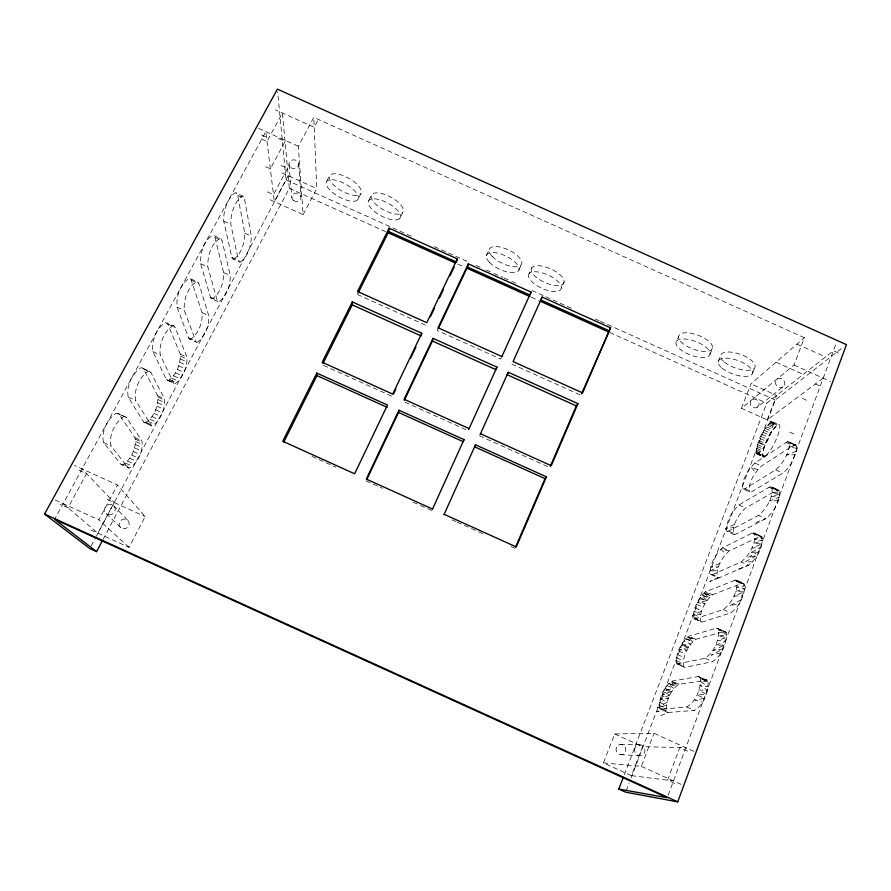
<?xml version="1.0" encoding="UTF-8"?>
<svg xmlns="http://www.w3.org/2000/svg" width="891" height="891" viewBox="0 0 891 891"><rect width="100%" height="100%" fill="white"/><g stroke="black" fill="none" stroke-linecap="round" stroke-linejoin="round"><path stroke-width="0.67" stroke-dasharray="4.46 3.34" d="M701.317 622.118L700.415 621.339C699.524 611.527 705.093 601.035 712.488 594.765L741.657 583.46L744.263 584.151C745.567 594.809 739.296 606.738 730.676 612.919L702.386 622.052L693.599 618.254C692.853 608.453 698.355 598.039 705.672 591.691L735.81 579.963L743.194 583.293L735.766 580.086L744.263 584.151L736.657 581.288L744.787 585.966L736.545 587.124L744.72 588.639L735.532 591.368L744.063 591.98L733.95 596.124L742.849 595.767M167.096 380.368L168.343 380.568C176.541 375.111 180.806 363.74 180.238 354.095L167.831 324.135L165.414 322.553C156.27 328.2 151.381 341.142 152.907 351.611L166.361 379.499L175.093 383.62C183.19 378.062 187.433 366.791 186.976 357.146L175.104 327.42L174.146 326.139L166.851 322.843M758.208 442.549L764.69 445.478L762.696 452.517L762.93 456.47M683.876 667.036C681.738 657.168 687.952 645.329 695.826 639.348L723.726 631.541L725.196 631.585L726.198 632.655C727.234 643.369 721.543 655.787 712.488 661.679L685.012 667.37L676.971 663.906C675.01 654.016 681.147 642.344 688.932 636.23L716.286 628.177L725.196 631.585L716.286 628.177M121.042 464.445L122.223 464.979C131.133 460.302 136.936 447.527 134.964 437.693L118.96 414.126L116.053 413.279C107.288 419.293 100.883 431.968 103.545 442.504L121.042 464.445L129.117 468.109C137.938 463.298 143.674 450.657 141.858 440.822L126.388 417.489L117.735 413.19M699.535 676.792L700.437 678.062C701.094 688.665 696.038 701.395 686.749 706.964L660.922 709.347L659.863 708.857C658.171 698.956 663.695 686.683 672.014 681.125L698.154 676.559L707.086 680.223L708.022 681.504C708.824 692.107 703.723 704.97 694.323 710.405L667.938 712.522L658.048 716.899M144.832 422.813C153.898 418.358 158.832 405.505 157.674 395.715L143.484 368.974L142.371 367.86L140.811 367.771C131.823 373.674 126.154 386.482 128.215 397.074L143.741 422.134L151.659 425.909C160.636 421.32 165.514 408.601 164.49 398.8L150.824 372.304L142.371 367.86M764.511 456.849L763.275 456.96L762.573 455.98C763.565 444.431 769.089 431.667 778.3 424.428A17.965 4.054 -64.1 0 1 778.366 433.761A17.965 4.054 -64.1 0 1 769.378 451.77L765.124 456.437L758.519 453.463L756.704 454.009L756.036 453.029C757.138 441.49 762.607 428.827 771.729 421.476A17.965 3.943 -64.1 0 1 771.695 430.754A17.965 3.943 -64.1 0 1 762.729 448.774L758.519 453.463M796.354 451.269L796.855 448.385L796.053 445.043L787.655 441.58L754.877 463.03C748.228 469.59 741.78 479.291 742.738 488.881L750.322 492.266L751.737 491.754L782.821 473.099C789.671 467.708 793.781 459.444 796.354 451.269L786.697 454.956L795.262 454.733M777.977 489.939L770.715 486.809L779.168 490.373L776.328 490.507L745.589 508.004C738.561 514.374 732.435 524.365 733.338 534.054L735.632 534.288L765.826 518.662C773.611 512.047 781.006 500.831 779.168 490.373L770.76 486.686L769.133 487.266L738.895 504.997C731.945 511.434 725.898 521.358 726.666 531.047L734.262 534.633M752.561 561.865L745.099 561.842L757.06 555.416L747.594 557.566L759.076 551.574L749.932 552.843L760.725 547.687L751.937 547.987L761.883 544.011L753.463 543.365L762.496 540.826L754.421 539.3L762.496 538.342L754.399 533.898L761.916 536.727L753.43 532.918L760.78 536.092L729.339 550.883C721.988 557.098 716.297 567.367 716.988 577.134L719.182 577.702L748.451 565.262C756.637 558.846 763.498 547.308 761.916 536.727L753.474 532.796L751.915 533.186L722.59 547.831C715.317 554.135 709.682 564.326 710.25 574.082L717.868 577.88L709.815 581.389L719.182 577.702L712.388 574.639L711.096 574.829M438.049 327.765L437.392 330.516L500.72 359.062L501.444 357.358M668.194 795.151L835.914 343.948M693.799 751.347L653.961 733.271L614.667 733.984L603.407 762.919L631.452 775.66L642.534 746.647L685.825 747.727M626.173 790.874L629.146 783.078M631.129 777.888L775.326 400.003L843.164 347.2M603.407 762.919L641.375 766.349L653.961 733.271M773.7 422.846L741.435 408.323L793.981 365.043L804.373 337.711L313.788 117.389L298.351 146.302L303.129 214.631L267.957 198.793M529.098 273.648L528.419 275.43A17.809 7.317 24.2 0 0 542.073 288.361A17.809 7.317 24.2 0 0 560.617 289.775L564.114 282.013A17.787 7.406 24.2 0 0 550.527 268.804A17.787 7.406 24.2 0 0 531.838 267.645L529.098 273.648A17.809 7.317 24.2 0 1 547.776 274.885A17.809 7.317 24.2 0 1 561.419 288.038M531.838 267.645L531.147 269.45A17.787 7.406 24.2 0 0 544.757 282.447A17.787 7.406 24.2 0 0 563.301 283.772L564.114 282.013M624.29 774.758L766.783 403.144L833.397 350.742L840.647 354.005M741.435 408.323L750.946 383.876L804.373 337.711M752.639 373.073L755.056 366.892M718.146 361.713L720.585 355.598M709.949 354.495L712.421 348.348A18.032 7.34 20.5 0 0 699.847 335.94A18.032 7.34 20.5 0 0 679.599 334.437L676.024 342.155A18.054 7.251 20.6 0 0 688.698 354.306A18.054 7.251 20.6 0 0 708.757 356.055L709.949 354.495A18.054 7.251 20.6 0 0 697.33 342.133A18.054 7.251 20.6 0 0 677.082 340.54L676.024 342.155M770.236 422.278L776.785 425.23L770.548 433.249L764.879 444.965L758.397 442.047M698.154 676.559L707.086 680.223L678.987 684.277C670.567 689.723 664.976 702.141 666.847 712.02L667.938 712.522L659.863 708.857M518.896 270.04L521.647 264.059M486.43 255.439L489.237 249.48M399.736 218.518A17.976 7.217 28.2 0 0 380.992 200.141A17.976 7.217 28.2 0 0 372.271 209.563A17.976 7.217 28.2 0 0 399.736 218.518L402.665 212.637A17.954 7.295 28.3 0 0 383.999 194.182A17.954 7.295 28.3 0 0 375.222 203.738A17.954 7.295 28.3 0 0 402.665 212.637M368.796 200.453L371.781 194.561M357.803 199.651A18.087 7.161 29.2 0 0 338.313 180.951A18.087 7.161 29.2 0 0 330.628 190.83A18.087 7.161 29.2 0 0 357.803 199.651L360.788 193.815A18.065 7.239 29.2 0 0 341.387 175.026A18.065 7.239 29.2 0 0 333.635 185.038A18.065 7.239 29.2 0 0 360.788 193.815M326.574 181.463L329.625 175.605M90.871 530L129.028 547.341L145.133 516.58L117.478 484.982L74.22 465.347M303.129 214.631L316.773 188.569L313.788 117.389M103.1 539.356L289.33 188.324L282.425 113.012L266.999 141.413L259.894 138.216M288.172 175.716L274.35 201.678L265.819 131.679L54.629 519.308M91.105 546.094L95.682 537.485M96.339 536.259L286.111 179.915L277.647 91.896M317.552 121.009L314.2 127.279L275.364 109.838M129.028 547.341L98.834 519.887L117.478 484.982M794.794 444.798L787.611 441.702L796.053 445.043L793.09 445.545L761.493 466.015C754.777 472.497 748.251 482.265 749.342 491.865M712.421 348.348L711.218 349.94A18.032 7.34 20.5 0 1 691.16 348.27A18.032 7.34 20.5 0 1 678.53 336.074M742.738 488.881L745.088 488.747L775.66 469.869C783.222 463.186 789.125 453.229 789.549 443.016L788.869 441.802M757.528 407.087A4.633 4.232 41.2 0 0 756.203 399.48A4.633 4.232 41.2 0 0 750.278 403.835A4.633 4.232 41.2 0 0 757.528 407.087L783.133 386.739A4.912 4.455 40.7 0 0 781.685 378.697A4.912 4.455 40.7 0 0 775.437 383.286A4.912 4.455 40.7 0 0 783.133 386.739M823.195 378.174L767.24 419.939L776.607 395.415L750.946 383.876M727.557 531.604L758.586 515.399C766.282 508.683 773.588 497.557 771.918 487.099M712.388 574.639L741.123 561.954C749.231 555.427 755.991 544 754.577 533.419L753.474 532.796M694.468 619.022L723.269 609.567C731.789 603.274 737.993 591.457 736.846 580.798L735.81 579.963M741.178 599.732L729.562 605.802L739.162 603.575M676.971 663.906L705.004 658.282C713.947 652.268 719.572 639.972 718.703 629.269L717.734 628.211M734.685 524.331L725.441 528.686L733.605 527.583M756.704 454.009L763.888 456.905L765.358 456.225L755.991 452.027M663.216 691.772L670.099 694.891L660.276 698.934L668.517 698.499L661.634 695.37M720.017 563.357L710.595 567.155L718.525 566.865L709.147 571.354L717.411 570.207M738.405 569.215L748.451 565.262L741.123 561.954M755.924 522.494L765.826 518.662L758.586 515.399M240.047 262.199C248.121 256.92 251.128 245.404 251.329 236.126L244.112 196.855L235.948 192.857L234.489 193.091C226.804 199.829 223.273 211.134 223.741 221.18L231.849 257.321L232.484 258.746L240.047 262.199L238.432 260.283L230.825 224.376C230.468 214.33 234.01 203.115 241.606 196.298L243.043 196.053M233.509 259.248C241.673 254.08 244.68 242.452 244.78 233.175L237.708 195.474L235.948 192.857M665.02 688.398L671.903 691.516L662.225 694.379L670.099 694.891M681.994 643.948L688.799 647.033L679.254 649.784L686.983 650.452L680.178 647.367M220.133 238.365C210.9 243.588 207.347 256.775 207.815 266.921L217.126 300.211L218.919 301.826C226.938 296.335 230.401 284.975 230.29 275.542L222.037 240.626L221.302 239L212.96 235.135C203.627 240.225 200.063 253.545 200.653 263.691L210.465 297.204L211.189 298.496L217.816 301.481M720.841 652.847L711.107 655.175L722.868 649.004L713.468 650.397L724.561 644.984L715.54 645.374L725.809 641.075L717.177 640.473L726.521 637.566L718.257 636.051L726.655 634.693L718.514 629.77L726.198 632.655L717.678 628.333M678.987 684.277L672.014 681.125L677.483 684.845L670.544 681.704L675.723 686.326L668.64 683.62L673.819 688.598L664.352 690.135L671.903 691.516M125.197 416.576L123.548 416.676C114.883 422.802 108.535 435.343 111.019 445.901L127.97 467.597L129.117 468.109M778.188 500.686L769.512 500.954L779.313 497.122L771.005 496.454L779.87 494.082L771.896 492.567L779.814 491.787L771.74 487.577L779.168 490.373M620.236 744.453L640.339 744.843M149.755 371.202L148.229 371.124C139.341 377.138 133.717 389.824 135.621 400.427L151.659 425.909M620.359 754.621L639.148 755.668M631.452 775.66L673.485 780.939M196.165 342.088L197.356 342.267C205.286 336.575 209.262 325.36 208.806 315.782L198.827 283.538L197.991 282.079L189.449 278.348C180.194 283.728 176.017 296.837 177.053 307.161L188.647 337.923L189.471 339.059L196.165 342.088L184.292 310.424C183.39 300.1 187.544 287.125 196.699 281.623L197.991 282.079M189.471 339.059L190.685 339.259C198.704 333.657 202.703 322.342 202.123 312.763L190.763 278.827M174.146 326.139L172.743 325.861C163.699 331.63 158.854 344.438 160.224 354.919L173.856 383.431M796.855 448.385L788.981 446.87L796.754 446.257L788.702 442.27L796.053 445.043M688.799 647.033L681.381 645.552L690.748 644.037L683.92 640.941M707.086 680.223L700.237 678.608L708.022 681.504L700.359 681.47L708.245 686.761L699.836 685.346L707.487 690.402L698.689 689.968L706.218 694.367L697.007 695.002L704.514 698.41L694.891 700.114L702.498 702.208M699.747 598.707L706.919 600.657L701.93 595.433L708.902 597.961L703.946 593.038L710.795 595.956L705.672 591.691L712.488 594.765M685.691 638.936L692.686 641.643L687.585 636.998L695.826 639.348L688.932 636.23M211.189 298.496L212.314 298.841C220.422 293.451 223.897 281.99 223.674 272.557L214.92 237.418L212.96 235.135M757.74 469.724L751.013 467.185L755.713 472.553M687.585 636.998L694.49 640.028M796.955 344.126L825.5 356.957M793.981 365.043L830.501 381.448M258.59 128.427L298.351 146.302M278.304 138.484L285.042 141.513L270.341 168.822L263.558 165.771M776.028 362.203L803.27 374.443M261.62 135.042L268.726 138.228M815.41 383.976L822.605 387.206M802.457 398.4L809.496 401.574M281.066 165.47L287.503 168.366L273.481 194.617L267.01 191.699M281.823 172.854L316.773 188.569M286.111 179.915L414.115 237.507M434.396 246.629L469.88 262.589M476.217 265.44L480.026 267.155M486.363 270.006L492.701 272.858M493.959 273.426L502.836 277.413M504.106 277.992L510.443 280.843M511.712 281.411L518.05 284.262M531.983 290.533L544.657 296.235M545.927 296.803L572.545 308.776M595.355 319.045L599.164 320.749M600.423 321.317L775.326 400.003M289.33 188.324L385.58 231.627M457.774 264.104L464.1 266.955M531.225 297.16L538.821 300.579M609.745 332.488L766.783 403.144M772.72 421.766L779.324 424.74M769.39 422.958L775.927 425.898M789.816 432.124L796.91 435.32M768.376 424.127L774.903 427.056M767.374 425.285L773.889 428.226M766.271 426.867L772.775 429.796M765.18 428.448L771.673 431.367M764.066 430.331L770.548 433.249M237.708 195.474L244.735 198.648M785.973 442.348L793.09 445.545M762.952 432.213L769.434 435.131M761.883 434.273L768.365 437.191M760.825 436.334L767.307 439.252M759.889 438.439L766.371 441.357M758.954 440.544L765.436 443.462M757.461 444.564L763.943 447.494M756.949 446.358L763.442 449.276M756.437 448.14L762.93 451.069M756.192 449.587L762.696 452.517M755.947 451.035L762.462 453.965M756.036 453.029L764.567 456.805M756.37 453.519L763.888 456.905M223.741 221.18L230.825 224.376M775.66 469.869L782.821 473.099M244.78 233.175L251.329 236.126M754.877 463.03L761.493 466.015M357.414 294.464L426.221 325.482M511.902 364.107L580.943 395.225M214.92 237.418L222.037 240.626M769.133 487.266L776.328 490.507M231.849 257.321L238.432 260.283M745.088 488.747L751.737 491.754M223.674 272.557L230.29 275.542M738.895 504.997L745.589 508.004M200.653 263.691L207.815 266.921M191.643 280.297L198.827 283.538M751.915 533.186L759.188 536.46M210.465 297.204L217.126 300.211M728.905 531.248L735.632 534.288M323.567 365.388L392.341 396.45M404.971 402.153L468.165 430.687M479.547 435.833L548.544 466.995M202.123 312.763L208.806 315.782M722.59 547.831L729.339 550.883L720.886 549.146L725.742 554.068M177.053 307.161L184.292 310.424M167.831 324.135L175.104 327.42M734.307 580.141L741.657 583.46M188.647 337.923L195.363 340.963M180.238 354.095L186.976 357.146M180.55 356.177L187.266 359.218M704.001 592.883L710.795 595.956M180.361 358.95L187.054 361.98M702.13 594.91L708.902 597.961M179.704 362.214L186.386 365.243M700.17 597.605L706.919 600.657L697.564 602.628L705.004 603.864L698.254 600.812M152.907 351.611L160.224 354.919M723.269 609.567L730.676 612.919M178.612 365.767L185.283 368.785M177.164 369.375L183.836 372.382M696.517 604.298L703.255 607.35M175.46 372.783L182.132 375.802M695.058 607.851L701.796 610.903L692.296 615.636L700.727 614.289L693.978 611.237M173.6 375.802L180.283 378.82M171.718 378.196L178.412 381.225M693.354 614.222L700.114 617.285M169.925 379.822L176.641 382.863M693.22 616.617L700.014 619.69M143.484 368.974L150.824 372.304M166.361 379.499L173.155 382.573M695.515 618.944L702.386 622.052M168.343 380.568L175.093 383.62M693.599 618.254L700.415 621.339M311.961 456.37L335.762 467.14M366.123 480.884L382.551 488.324M412.867 502.045L419.193 504.907M420.452 505.475L431.823 510.621M452.216 519.854L455.992 521.558M457.25 522.126L483.635 534.077M511.267 546.584L515.043 548.288M157.674 395.715L164.49 398.8M158.119 397.197L164.913 400.271M158.175 399.636L164.946 402.71M685.836 638.546L692.686 641.643M157.718 402.687L164.467 405.75M156.794 406.129L163.532 409.181M128.215 397.074L135.621 400.427M705.004 658.282L712.488 661.679M155.468 409.737L162.195 412.789M153.809 413.29L160.547 416.342M678.597 650.965L685.402 654.05M151.949 416.531L158.687 419.594M677.349 654.517L684.165 657.614M149.989 419.271L156.749 422.334M676.514 657.792L683.352 660.888M148.062 421.32L154.845 424.383M676.169 660.565L683.018 663.672M146.302 422.523L153.107 425.608M676.325 662.648L683.197 665.766M143.741 422.134L150.601 425.241M678.084 664.229L685.012 667.37M118.96 414.126L126.388 417.489M134.964 437.693L141.858 440.822M135.621 439.23L142.482 442.348M135.755 441.557L142.593 444.654M668.807 683.185L675.723 686.326M135.365 444.498L142.181 447.594M666.925 685.469L673.819 688.598M134.485 447.872L141.29 450.957M133.171 451.447L139.976 454.533M131.523 454.989L138.328 458.074M103.545 442.504L111.019 445.901M686.749 706.964L694.323 710.405M129.629 458.275L136.434 461.36M660.387 698.967L667.27 702.097L657.458 707.777L666.435 705.449L659.529 702.32M127.625 461.081L134.441 464.178M125.631 463.22L132.481 466.327M659.151 705.215L666.078 708.356L656.756 711.475L666.212 710.595L659.262 707.443M123.793 464.556L130.665 467.675M78.853 470.125L86.572 473.633L68.017 507.814L60.22 504.273M687.574 751.135L679.744 747.582L667.582 780.193L675.467 783.779M107.243 499.372L145.133 516.58M614.667 733.984L642.534 746.647M55.22 500.074L98.834 519.887M641.375 766.349L681.515 784.592M63.15 503.671L97.798 533.152L114.126 502.502L82.083 468.922M106.163 513.595L120.753 527.672M113.491 505.62L127.591 520.166M288.951 164.501L291.869 197.535M298.674 163.977L301.035 197M777.086 424.862L770.537 421.911L777.086 424.862M293.473 200.419A4.6 4.199 4.5 0 0 300.98 198.092A4.6 4.199 4.5 0 0 294.921 193.291A4.6 4.199 4.5 0 0 293.473 200.419M290.644 167.553A4.878 4.422 4.9 0 0 298.608 165.125A4.878 4.422 4.9 0 0 292.192 160.046A4.878 4.422 4.9 0 0 290.644 167.553M108.646 514.72A5.469 5.123 -25.2 0 0 114.995 507.814A5.469 5.123 -25.2 0 0 105.851 506.288A5.469 5.123 -25.2 0 0 108.646 514.72M123.081 528.731A5.123 4.823 -26.2 0 0 129.006 522.226A5.123 4.823 -26.2 0 0 120.441 520.801A5.123 4.823 -26.2 0 0 123.081 528.731M489.404 262.244A17.809 7.306 25.3 0 0 517.671 271.555A17.809 7.306 25.3 0 0 501.02 254.102A17.809 7.306 25.3 0 0 489.404 262.244M492.177 256.341A17.787 7.395 25.3 0 0 520.411 265.596A17.787 7.395 25.3 0 0 503.849 248.066A17.787 7.395 25.3 0 0 492.177 256.341M722.078 368.195A18.188 7.206 19.6 0 0 751.636 374.699A18.188 7.206 19.6 0 0 732.513 358.973A18.188 7.206 19.6 0 0 722.078 368.195M724.494 362.125A18.165 7.295 19.5 0 0 754.042 368.551A18.165 7.295 19.5 0 0 734.975 352.758A18.165 7.295 19.5 0 0 724.494 362.125M616.394 747.493A5.157 4.867 72.8 0 0 621.628 754.655A5.157 4.867 72.8 0 0 624.769 746.513A5.157 4.867 72.8 0 0 616.394 747.493M634.893 748.061A5.502 5.179 71.7 0 0 640.506 755.702A5.502 5.179 71.7 0 0 643.814 747.014A5.502 5.179 71.7 0 0 634.893 748.061"/><path stroke-width="1.34" d="M352.223 304.867L352.313 301.926L421.766 333.245L421.22 335.974L352.223 304.867L322.932 363.606M388.777 231.571L389.1 228.207L457.283 258.88L456.504 262.043L388.777 231.571L358.026 293.239M398.555 412.466L398.956 410.216L464.022 439.608L463.175 441.658L398.555 412.466L366.713 479.648M432.413 341.019L433.037 338.324L496.966 367.148L495.908 369.642L432.413 341.019L404.291 400.349M467.497 266.988L468.343 263.859L531.092 292.081L529.833 295.032L467.497 266.988L438.572 328.033M623.299 777.353L618.811 789.047L625.671 792.177L677.739 801.855L846.45 344.639L277.391 89.145L44.55 514.074L89.791 548.544L96.584 551.629L102.443 540.581M546.439 476.841L545.025 478.634L474.591 446.814L475.516 444.798L546.439 476.841L516.268 546.951L444.152 514.307M577.936 403.656L576.343 405.906L507.124 374.699L508.26 372.238L577.936 403.656L551.239 465.692L480.505 433.75M610.569 327.843L582.569 392.898L513.071 361.579L542.173 297.071L610.569 327.843L581.489 393.956M515.588 547.018L545.025 478.634M550.337 466.305L576.343 405.906M443.996 514.619L475.516 444.798M480.104 434.585L508.26 372.238M432.391 509.374L464.022 439.608M468.722 429.451L496.966 367.148M501.867 356.556L531.092 292.081M542.173 297.071L540.837 299.989L608.776 330.55M398.956 410.216L366.312 479.08L432.469 509.028M433.037 338.324L404.146 399.268L469.045 428.571M468.343 263.859L438.049 327.765L501.811 356.5M421.766 333.245L392.708 394.1L322.197 362.258L352.313 301.926M457.283 258.88L426.8 322.698L357.525 291.48L389.1 228.207M393.521 393.978L395.882 389.044M410.606 358.182L415.908 347.078M430.375 316.773L434.53 308.074M439.285 298.117L443.44 289.408M449.977 275.72L454.132 267.022M316.795 373.095L282.77 441.268L354.64 473.8L387.485 405.037L316.795 373.095L316.951 375.601L283.772 442.103M618.811 789.047L667.236 797.735L54.629 519.308L96.584 551.629M388.12 232.763L455.234 262.968M466.639 268.091L529.956 296.592M540.091 301.147L608.475 331.92M316.951 375.601L387.162 407.321M44.55 514.074L677.739 801.855"/></g></svg>
